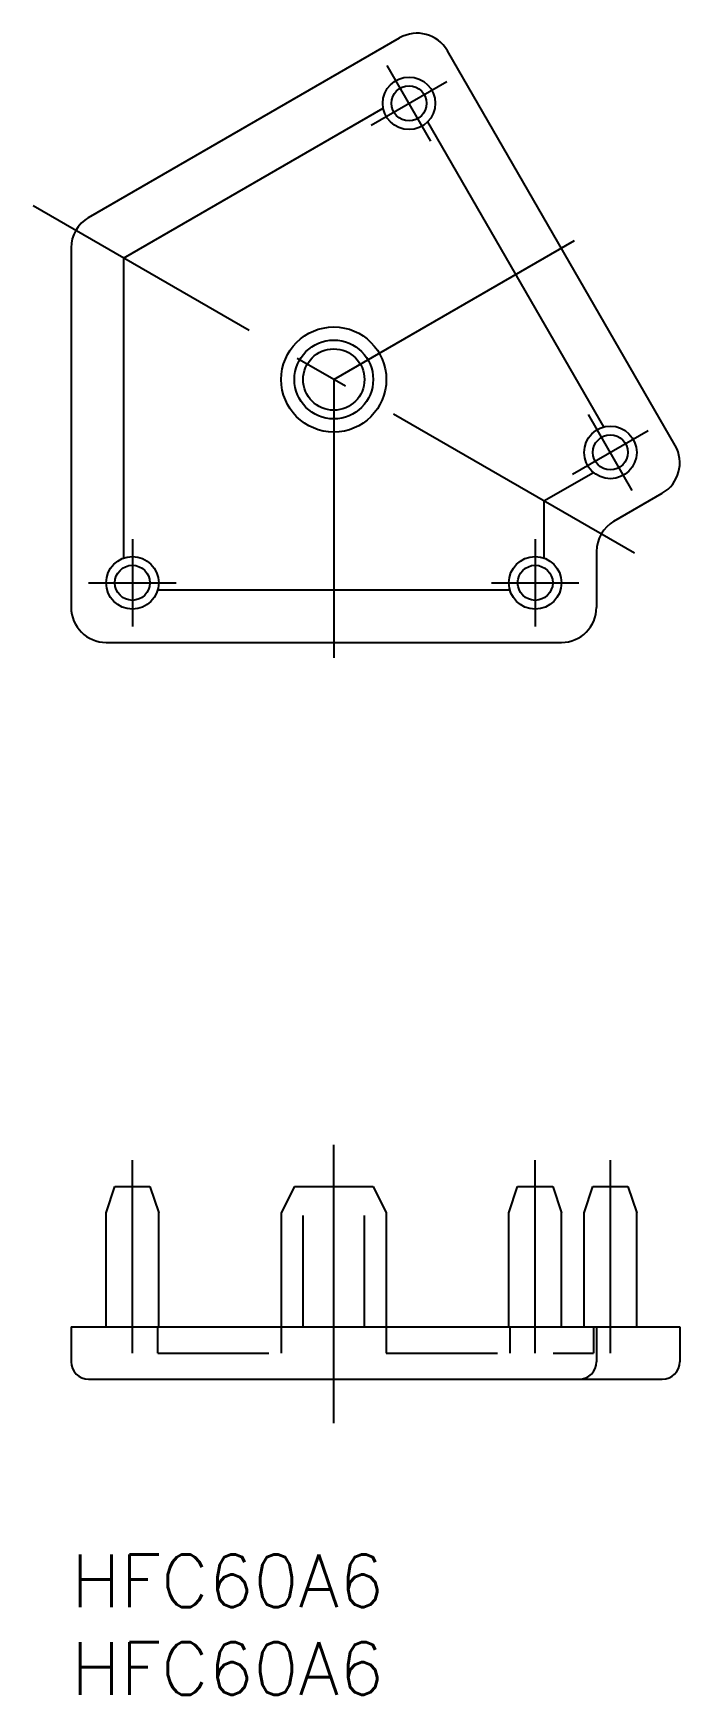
# Model space of a CAD drawing. Extents: x -2.2 to 34.8, y -8 to 86.8.
import ezdxf

# ---------------------------------------------------------------- set-up
doc = ezdxf.new("R2010")
doc.units = 0
doc.header["$LTSCALE"] = 0.5
doc.linetypes.add('CENTER', pattern=[50.8, 31.75, -6.35, 6.35, -6.35])
doc.linetypes.add('DASHED', pattern=[19.05, 12.7, -6.35])
for name, color, linetype in [('MSM_CENTER', 1, 'CENTER'), ('MSM_CONTINUOUS', 7, 'CONTINUOUS'), ('MSM_DASHED', 4, 'DASHED'), ('MSM_PART_NUMBER', 7, 'CONTINUOUS')]:
    doc.layers.add(name, color=color, linetype=linetype)
doc.styles.get("Standard").update_dxf_attribs({"font": 'txt.shx', "height": 3, "bigfont": 'bigfont.shx'})

# ---------------------------------------------------------------- blocks, each defined once
blk = doc.blocks.new('*U2')
at = {"layer": 'MSM_PART_NUMBER'}
blk.add_text('HFC60A6', height=3, dxfattribs=at).set_placement((0, -3))
blk = doc.blocks.new('*U3')
at = {"layer": 'MSM_PART_NUMBER'}
blk.add_text('HFC60A6', height=3, dxfattribs=at).set_placement((0, -8))

msp = doc.modelspace()

# ---------------------------------------------------------------- linework, layer by layer
at = {"layer": 'MSM_CENTER'}
for p, q in [((20.546, 80.641), (18.046, 84.971)), ((17.131, 81.556), (21.461, 84.056)), ((32.165, 57.136), (-2.165, 76.957)), ((15, 67.046), (30.155, 75.796)), ((15, 67.046), (15, 49.546)), ((32.046, 60.722), (29.546, 65.052)), ((28.631, 61.637), (32.961, 64.137)), ((3.5, 57.946), (3.5, 52.946)), ((26.5, 57.946), (26.5, 52.946)), ((1, 55.446), (6, 55.446)), ((24, 55.446), (29, 55.446)), ((15, 7.5), (15, 23.5)), ((3.5, 11.5), (3.5, 22.5)), ((26.5, 11.5), (26.5, 22.5)), ((30.796, 11.5), (30.796, 22.5))]:
    msp.add_line(p, q, dxfattribs=at)
at = {"layer": 'MSM_CONTINUOUS'}
for p, q in [((1, 76.284), (18.758, 86.537)), ((34.49, 63.288), (21.49, 85.805)), ((3, 73.975), (17.821, 82.532)), ((30.419, 64.339), (20.365, 81.754)), ((0, 74.552), (0, 54.046)), ((3, 73.975), (3, 56.861)), ((27, 60.118), (29.821, 61.747)), ((27, 60.118), (27, 56.861)), ((31, 58.964), (33.758, 60.556)), ((30, 57.231), (30, 54.046)), ((4.946, 55.046), (25.054, 55.046)), ((2, 52.046), (28, 52.046)), ((2, 19.5), (2.5, 21)), ((2.5, 21), (4.5, 21)), ((4.5, 21), (5, 19.5)), ((12.75, 21), (12, 19.5)), ((12.75, 21), (17.25, 21)), ((17.25, 21), (18, 19.5)), ((25, 19.5), (25.5, 21)), ((25.5, 21), (27.5, 21)), ((27.5, 21), (28, 19.5)), ((29.296, 19.5), (29.796, 21)), ((29.796, 21), (31.796, 21)), ((31.796, 21), (32.296, 19.5)), ((2, 13), (2, 19.5)), ((5, 13), (5, 19.5)), ((12, 19.5), (12, 13)), ((18, 19.5), (18, 13)), ((25, 13), (25, 19.5)), ((28, 13), (28, 19.5)), ((29.296, 13), (29.296, 19.5)), ((32.296, 13), (32.296, 19.5)), ((0, 13), (34.758, 13)), ((0, 13), (0, 11)), ((30, 13), (30, 11)), ((34.758, 13), (34.758, 11)), ((1, 10), (33.758, 10))]:
    msp.add_line(p, q, dxfattribs=at)
for centre, radius in [((19.296, 82.806), 1.5), ((19.296, 82.806), 1), ((15, 67.046), 3), ((15, 67.046), 2.25), ((15, 67.046), 1.75), ((30.796, 62.887), 1.5), ((30.796, 62.887), 1), ((3.5, 55.446), 1.5), ((26.5, 55.446), 1.5), ((3.5, 55.446), 1), ((26.5, 55.446), 1)]:
    msp.add_circle(centre, radius, dxfattribs=at)
for centre, radius, start, end in [((19.758, 84.805), 2, 30, 120), ((2, 74.552), 2, 120, 180), ((32.758, 62.288), 2, 300, 30), ((32, 57.231), 2, 120, 180), ((2, 54.046), 2, 180, 270), ((28, 54.046), 2, 270, 0), ((1, 11), 1, 180, 270), ((29, 11), 1, 270, 0), ((33.758, 11), 1, 270, 0)]:
    msp.add_arc(centre, radius, start, end, dxfattribs=at)
at = {"layer": 'MSM_DASHED'}
for p, q in [((13.25, 13), (13.25, 21)), ((16.75, 13), (16.75, 21)), ((4.946, 11.5), (4.946, 13)), ((12, 13), (12, 11.5)), ((18, 13), (18, 11.5)), ((25.054, 13), (25.054, 11.5)), ((29.821, 13), (29.821, 11.5)), ((4.946, 11.5), (12, 11.5)), ((18, 11.5), (29.821, 11.5))]:
    msp.add_line(p, q, dxfattribs=at)

# ---------------------------------------------------------------- block references
at = {"layer": 'MSM_CONTINUOUS'}
for name in ['*U2', '*U3']:
    msp.add_blockref(name, (0, 0), dxfattribs=at)

doc.saveas('drawing.dxf')
